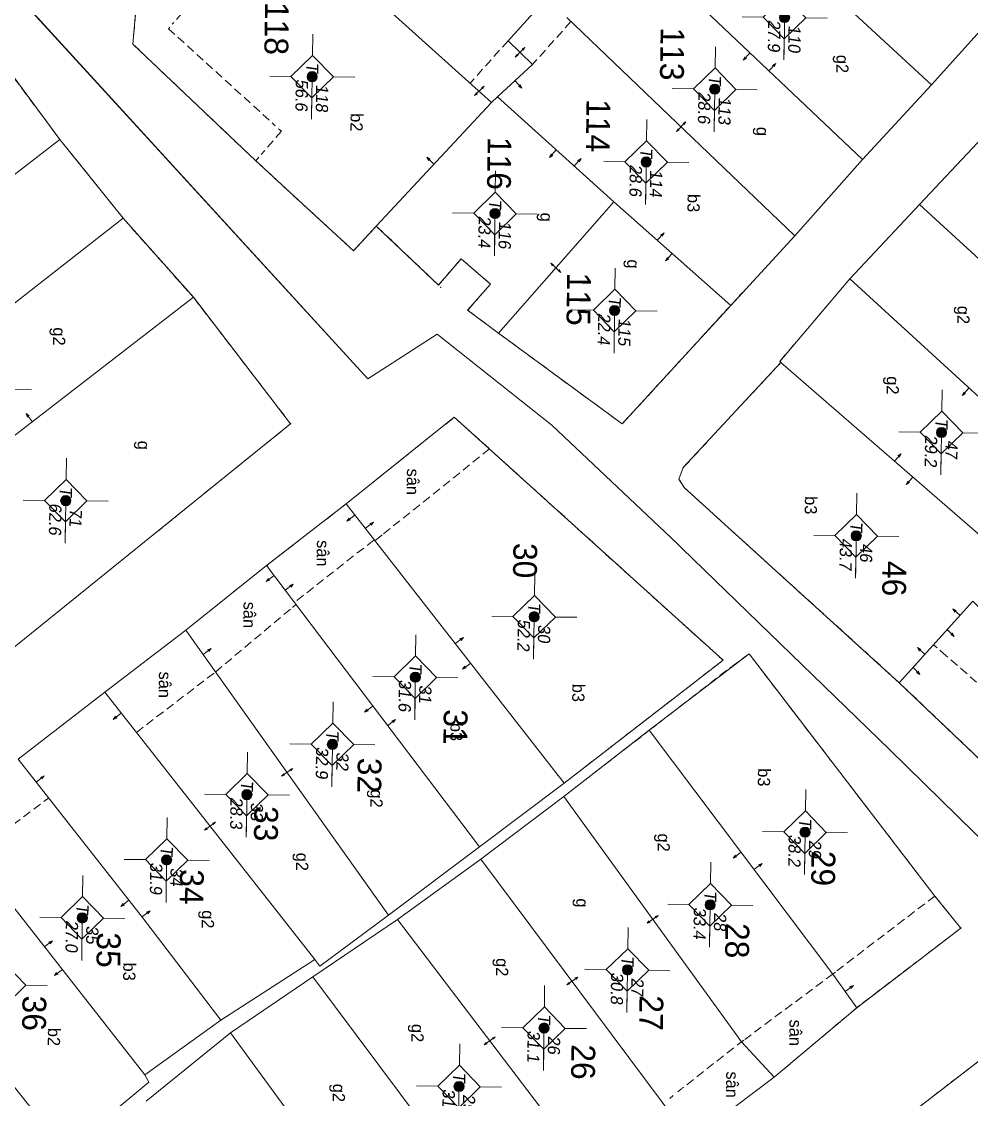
# Model space of a CAD drawing. Extents: x 601689 to 602595, y 1189742 to 1190763.
# Drawn here: x 602144.93 to 602172.86, y 1190385.37 to 1190417.07 of the extents above; entities that cross this region are included whole.
import ezdxf
from ezdxf.enums import TextEntityAlignment as Align

# ---------------------------------------------------------------- set-up
doc = ezdxf.new("R2010")
doc.units = 0
doc.header["$MEASUREMENT"] = 0
doc.linetypes.add('HIDDEN', pattern=[0.375, 0.25, -0.125])
for name, color, linetype in [('10', 250, 'Continuous'), ('11', 7, 'Continuous'), ('13', 7, 'Continuous'), ('14', 7, 'Continuous'), ('15', 7, 'Continuous'), ('16', 7, 'Continuous'), ('22', 7, 'Continuous'), ('53', 7, 'Continuous'), ('57', 7, 'Continuous')]:
    doc.layers.add(name, color=color, linetype=linetype)
doc.styles.add('TXT', font='vnshx.shx')

# ---------------------------------------------------------------- blocks, each defined once
blk = doc.blocks.new('NH3R')
at = {"layer": '16', "color": 7, "linetype": 'Continuous', "lineweight": 0}
for p, q in [((0, 0), (0.297, -0.005)), ((0.297, -0.005), (0.186, 0.031)), ((0.297, -0.005), (0.189, -0.033))]:
    blk.add_line(p, q, dxfattribs=at)
blk = doc.blocks.new('NH3')
at = {"layer": '16', "color": 7, "linetype": 'Continuous', "lineweight": 0}
for p, q in [((-0.199, -0.002), (-0.113, 0.021)), ((0.197, -0.012), (0.107, 0.015)), ((-0.199, -0.002), (0.197, -0.012)), ((-0.199, -0.002), (-0.116, -0.035)), ((0.197, -0.012), (0.104, -0.027))]:
    blk.add_line(p, q, dxfattribs=at)
blk = doc.blocks.new('*M1349134913491349')
at = {"layer": '13', "color": 3, "linetype": 'Continuous', "lineweight": 0}
blk.add_line((602434.679, 1189834.964), (602435.699, 1189834.964), dxfattribs=at)
at = {"layer": '13', "color": 3, "linetype": 'Continuous', "lineweight": 0, "style": 'TXT', "oblique": 7.6055}
for s, p in [('47', (602434.829, 1189835.264)), ('29.2', (602434.679, 1189834.664))]:
    blk.add_text(s, height=0.36, dxfattribs=at).set_placement(p, align=Align.MIDDLE_LEFT)
blk.add_text('T', height=0.36, dxfattribs=at).set_placement((602434.482, 1189834.964), align=Align.MIDDLE_RIGHT)
blk = doc.blocks.new('*M1356135613561356')
at = {"layer": '13', "color": 3, "linetype": 'Continuous', "lineweight": 0}
blk.add_line((602437.753, 1189832.502), (602438.773, 1189832.502), dxfattribs=at)
at = {"layer": '13', "color": 3, "linetype": 'Continuous', "lineweight": 0, "style": 'TXT', "oblique": 7.6055}
for s, p in [('46', (602437.903, 1189832.802)), ('43.7', (602437.753, 1189832.202))]:
    blk.add_text(s, height=0.36, dxfattribs=at).set_placement(p, align=Align.MIDDLE_LEFT)
blk.add_text('T', height=0.36, dxfattribs=at).set_placement((602437.556, 1189832.502), align=Align.MIDDLE_RIGHT)
blk = doc.blocks.new('*M1361136113611361')
at = {"layer": '13', "color": 3, "linetype": 'Continuous', "lineweight": 0}
blk.add_line((602422.54, 1189830.174), (602423.56, 1189830.174), dxfattribs=at)
at = {"layer": '13', "color": 3, "linetype": 'Continuous', "lineweight": 0, "style": 'TXT', "oblique": 7.6055}
for s, p in [('110', (602422.69, 1189830.474)), ('27.9', (602422.54, 1189829.874))]:
    blk.add_text(s, height=0.36, dxfattribs=at).set_placement(p, align=Align.MIDDLE_LEFT)
blk.add_text('T', height=0.36, dxfattribs=at).set_placement((602422.343, 1189830.174), align=Align.MIDDLE_RIGHT)
blk = doc.blocks.new('*M1365136513651365')
at = {"layer": '13', "color": 3, "linetype": 'Continuous', "lineweight": 0}
blk.add_line((602424.682, 1189828.151), (602425.702, 1189828.151), dxfattribs=at)
at = {"layer": '13', "color": 3, "linetype": 'Continuous', "lineweight": 0, "style": 'TXT', "oblique": 7.6055}
blk.add_text('T', height=0.36, dxfattribs=at).set_placement((602424.485, 1189828.151), align=Align.MIDDLE_RIGHT)
for s, p in [('113', (602424.832, 1189828.451)), ('28.6', (602424.682, 1189827.851))]:
    blk.add_text(s, height=0.36, dxfattribs=at).set_placement(p, align=Align.MIDDLE_LEFT)
blk = doc.blocks.new('*M1368136813681368')
at = {"layer": '13', "color": 3, "linetype": 'Continuous', "lineweight": 0}
blk.add_line((602426.851, 1189826.168), (602427.871, 1189826.168), dxfattribs=at)
at = {"layer": '13', "color": 3, "linetype": 'Continuous', "lineweight": 0, "style": 'TXT', "oblique": 7.6055}
for s, p in [('114', (602427.001, 1189826.468)), ('28.6', (602426.851, 1189825.868))]:
    blk.add_text(s, height=0.36, dxfattribs=at).set_placement(p, align=Align.MIDDLE_LEFT)
blk.add_text('T', height=0.36, dxfattribs=at).set_placement((602426.654, 1189826.168), align=Align.MIDDLE_RIGHT)
blk = doc.blocks.new('*M1369136913691369')
at = {"layer": '13', "color": 3, "linetype": 'Continuous', "lineweight": 0}
blk.add_line((602431.232, 1189825.302), (602432.252, 1189825.302), dxfattribs=at)
at = {"layer": '13', "color": 3, "linetype": 'Continuous', "lineweight": 0, "style": 'TXT', "oblique": 7.6055}
blk.add_text('T', height=0.36, dxfattribs=at).set_placement((602431.035, 1189825.302), align=Align.MIDDLE_RIGHT)
for s, p in [('115', (602431.382, 1189825.602)), ('22.4', (602431.232, 1189825.002))]:
    blk.add_text(s, height=0.36, dxfattribs=at).set_placement(p, align=Align.MIDDLE_LEFT)
blk = doc.blocks.new('*M1376137613761376')
at = {"layer": '13', "color": 3, "linetype": 'Continuous', "lineweight": 0}
blk.add_line((602428.428, 1189821.744), (602429.448, 1189821.744), dxfattribs=at)
at = {"layer": '13', "color": 3, "linetype": 'Continuous', "lineweight": 0, "style": 'TXT', "oblique": 7.6055}
for s, p in [('116', (602428.578, 1189822.044)), ('23.4', (602428.428, 1189821.444))]:
    blk.add_text(s, height=0.36, dxfattribs=at).set_placement(p, align=Align.MIDDLE_LEFT)
blk.add_text('T', height=0.36, dxfattribs=at).set_placement((602428.231, 1189821.744), align=Align.MIDDLE_RIGHT)
blk = doc.blocks.new('*M1386138613861386')
at = {"layer": '13', "color": 3, "linetype": 'Continuous', "lineweight": 0}
blk.add_line((602424.485, 1189816.311), (602425.505, 1189816.311), dxfattribs=at)
at = {"layer": '13', "color": 3, "linetype": 'Continuous', "lineweight": 0, "style": 'TXT', "oblique": 7.6055}
for s, p in [('118', (602424.635, 1189816.611)), ('56.6', (602424.485, 1189816.011))]:
    blk.add_text(s, height=0.36, dxfattribs=at).set_placement(p, align=Align.MIDDLE_LEFT)
blk.add_text('T', height=0.36, dxfattribs=at).set_placement((602424.288, 1189816.311), align=Align.MIDDLE_RIGHT)
blk = doc.blocks.new('CENTRD')
at = {"layer": '11', "linetype": 'Continuous', "lineweight": 0}
h = blk.add_hatch(color=2, dxfattribs=at)
edge = h.paths.add_edge_path()
edge.add_arc((0, 0), 0.15, 0, 360)
at = {"layer": '11', "color": 2, "linetype": 'Continuous', "lineweight": 0}
for p, q in [((0, 1.25), (0, 0.625)), ((0, 0.625), (-0.625, 0)), ((0.625, 0), (0, 0.625)), ((-0.625, 0), (-1.25, 0)), ((-0.625, 0), (0, -0.625)), ((0, -0.625), (0.625, 0)), ((1.25, 0), (0.625, 0)), ((0, -0.625), (0, -1.25))]:
    blk.add_line(p, q, dxfattribs=at)
blk.add_circle((0, 0), 0.15, dxfattribs=at)
blk = doc.blocks.new('*M1421142114211421')
at = {"layer": '13', "color": 3, "linetype": 'Continuous', "lineweight": 0}
blk.add_line((602446.49, 1189831.124), (602447.51, 1189831.124), dxfattribs=at)
at = {"layer": '13', "color": 3, "linetype": 'Continuous', "lineweight": 0, "style": 'TXT', "oblique": 7.6055}
for s, p in [('29', (602446.64, 1189831.424)), ('38.2', (602446.49, 1189830.824))]:
    blk.add_text(s, height=0.36, dxfattribs=at).set_placement(p, align=Align.MIDDLE_LEFT)
blk.add_text('T', height=0.36, dxfattribs=at).set_placement((602446.293, 1189831.124), align=Align.MIDDLE_RIGHT)
blk = doc.blocks.new('*M1424142414241424')
at = {"layer": '13', "color": 3, "linetype": 'Continuous', "lineweight": 0}
blk.add_line((602448.666, 1189828.366), (602449.686, 1189828.366), dxfattribs=at)
at = {"layer": '13', "color": 3, "linetype": 'Continuous', "lineweight": 0, "style": 'TXT', "oblique": 7.6055}
for s, p in [('28', (602448.816, 1189828.666)), ('33.4', (602448.666, 1189828.066))]:
    blk.add_text(s, height=0.36, dxfattribs=at).set_placement(p, align=Align.MIDDLE_LEFT)
blk.add_text('T', height=0.36, dxfattribs=at).set_placement((602448.469, 1189828.366), align=Align.MIDDLE_RIGHT)
blk = doc.blocks.new('*M1426142614261426')
at = {"layer": '13', "color": 3, "linetype": 'Continuous', "lineweight": 0}
blk.add_line((602450.617, 1189825.962), (602451.637, 1189825.962), dxfattribs=at)
at = {"layer": '13', "color": 3, "linetype": 'Continuous', "lineweight": 0, "style": 'TXT', "oblique": 7.6055}
for s, p in [('27', (602450.767, 1189826.262)), ('30.8', (602450.617, 1189825.662))]:
    blk.add_text(s, height=0.36, dxfattribs=at).set_placement(p, align=Align.MIDDLE_LEFT)
blk.add_text('T', height=0.36, dxfattribs=at).set_placement((602450.42, 1189825.962), align=Align.MIDDLE_RIGHT)
blk = doc.blocks.new('*M1430143014301430')
at = {"layer": '13', "color": 3, "linetype": 'Continuous', "lineweight": 0}
blk.add_line((602452.362, 1189823.534), (602453.382, 1189823.534), dxfattribs=at)
at = {"layer": '13', "color": 3, "linetype": 'Continuous', "lineweight": 0, "style": 'TXT', "oblique": 7.6055}
for s, p in [('26', (602452.512, 1189823.834)), ('31.1', (602452.362, 1189823.234))]:
    blk.add_text(s, height=0.36, dxfattribs=at).set_placement(p, align=Align.MIDDLE_LEFT)
blk.add_text('T', height=0.36, dxfattribs=at).set_placement((602452.165, 1189823.534), align=Align.MIDDLE_RIGHT)
blk = doc.blocks.new('*M1431143114311431')
at = {"layer": '13', "color": 3, "linetype": 'Continuous', "lineweight": 0}
blk.add_line((602440.27, 1189823.068), (602441.29, 1189823.068), dxfattribs=at)
at = {"layer": '13', "color": 3, "linetype": 'Continuous', "lineweight": 0, "style": 'TXT', "oblique": 7.6055}
for s, p in [('30', (602440.42, 1189823.368)), ('52.2', (602440.27, 1189822.768))]:
    blk.add_text(s, height=0.36, dxfattribs=at).set_placement(p, align=Align.MIDDLE_LEFT)
blk.add_text('T', height=0.36, dxfattribs=at).set_placement((602440.073, 1189823.068), align=Align.MIDDLE_RIGHT)
blk = doc.blocks.new('*M1433143314331433')
at = {"layer": '13', "color": 3, "linetype": 'Continuous', "lineweight": 0}
blk.add_line((602454.116, 1189821.06), (602455.136, 1189821.06), dxfattribs=at)
at = {"layer": '13', "color": 3, "linetype": 'Continuous', "lineweight": 0, "style": 'TXT', "oblique": 7.6055}
for s, p in [('25', (602454.266, 1189821.36)), ('31.2', (602454.116, 1189820.76))]:
    blk.add_text(s, height=0.36, dxfattribs=at).set_placement(p, align=Align.MIDDLE_LEFT)
blk.add_text('T', height=0.36, dxfattribs=at).set_placement((602453.919, 1189821.06), align=Align.MIDDLE_RIGHT)
blk = doc.blocks.new('*M1435143514351435')
at = {"layer": '13', "color": 3, "linetype": 'Continuous', "lineweight": 0}
blk.add_line((602442.099, 1189819.601), (602443.119, 1189819.601), dxfattribs=at)
at = {"layer": '13', "color": 3, "linetype": 'Continuous', "lineweight": 0, "style": 'TXT', "oblique": 7.6055}
for s, p in [('31', (602442.249, 1189819.901)), ('31.6', (602442.099, 1189819.301))]:
    blk.add_text(s, height=0.36, dxfattribs=at).set_placement(p, align=Align.MIDDLE_LEFT)
blk.add_text('T', height=0.36, dxfattribs=at).set_placement((602441.902, 1189819.601), align=Align.MIDDLE_RIGHT)
blk = doc.blocks.new('*M1438143814381438')
at = {"layer": '13', "color": 3, "linetype": 'Continuous', "lineweight": 0}
blk.add_line((602444.11, 1189817.192), (602445.13, 1189817.192), dxfattribs=at)
at = {"layer": '13', "color": 3, "linetype": 'Continuous', "lineweight": 0, "style": 'TXT', "oblique": 7.6055}
for s, p in [('32', (602444.26, 1189817.492)), ('32.9', (602444.11, 1189816.892))]:
    blk.add_text(s, height=0.36, dxfattribs=at).set_placement(p, align=Align.MIDDLE_LEFT)
blk.add_text('T', height=0.36, dxfattribs=at).set_placement((602443.913, 1189817.192), align=Align.MIDDLE_RIGHT)
blk = doc.blocks.new('*M1441144114411441')
at = {"layer": '13', "color": 3, "linetype": 'Continuous', "lineweight": 0}
blk.add_line((602445.625, 1189814.699), (602446.645, 1189814.699), dxfattribs=at)
at = {"layer": '13', "color": 3, "linetype": 'Continuous', "lineweight": 0, "style": 'TXT', "oblique": 7.6055}
for s, p in [('33', (602445.775, 1189814.999)), ('28.3', (602445.625, 1189814.399))]:
    blk.add_text(s, height=0.36, dxfattribs=at).set_placement(p, align=Align.MIDDLE_LEFT)
blk.add_text('T', height=0.36, dxfattribs=at).set_placement((602445.428, 1189814.699), align=Align.MIDDLE_RIGHT)
blk = doc.blocks.new('*M1446144614461446')
at = {"layer": '13', "color": 3, "linetype": 'Continuous', "lineweight": 0}
blk.add_line((602447.581, 1189812.366), (602448.601, 1189812.366), dxfattribs=at)
at = {"layer": '13', "color": 3, "linetype": 'Continuous', "lineweight": 0, "style": 'TXT', "oblique": 7.6055}
for s, p in [('34', (602447.731, 1189812.666)), ('31.9', (602447.581, 1189812.066))]:
    blk.add_text(s, height=0.36, dxfattribs=at).set_placement(p, align=Align.MIDDLE_LEFT)
blk.add_text('T', height=0.36, dxfattribs=at).set_placement((602447.384, 1189812.366), align=Align.MIDDLE_RIGHT)
blk = doc.blocks.new('*M1449144914491449')
at = {"layer": '13', "color": 3, "linetype": 'Continuous', "lineweight": 0}
blk.add_line((602449.32, 1189809.912), (602450.34, 1189809.912), dxfattribs=at)
at = {"layer": '13', "color": 3, "linetype": 'Continuous', "lineweight": 0, "style": 'TXT', "oblique": 7.6055}
for s, p in [('35', (602449.47, 1189810.212)), ('27.0', (602449.32, 1189809.612))]:
    blk.add_text(s, height=0.36, dxfattribs=at).set_placement(p, align=Align.MIDDLE_LEFT)
blk.add_text('T', height=0.36, dxfattribs=at).set_placement((602449.123, 1189809.912), align=Align.MIDDLE_RIGHT)
blk = doc.blocks.new('*M1450145014501450')
at = {"layer": '13', "color": 3, "linetype": 'Continuous', "lineweight": 0}
blk.add_line((602437.058, 1189809.247), (602438.078, 1189809.247), dxfattribs=at)
at = {"layer": '13', "color": 3, "linetype": 'Continuous', "lineweight": 0, "style": 'TXT', "oblique": 7.6055}
for s, p in [('71', (602437.208, 1189809.547)), ('62.6', (602437.058, 1189808.947))]:
    blk.add_text(s, height=0.36, dxfattribs=at).set_placement(p, align=Align.MIDDLE_LEFT)
blk.add_text('T', height=0.36, dxfattribs=at).set_placement((602436.861, 1189809.247), align=Align.MIDDLE_RIGHT)

msp = doc.modelspace()

# ---------------------------------------------------------------- linework, layer by layer
at = {"layer": '10', "color": 7, "linetype": 'Continuous', "lineweight": 0}
for p, q in [((602151.497, 1190421.229), (602158.748, 1190414.69)), ((602164.99, 1190421.384), (602171.686, 1190415.212)), ((602169.656, 1190413.01), (602163.041, 1190419.281)), ((602171.686, 1190415.212), (602173.758, 1190417.525)), ((602167.665, 1190410.767), (602160.963, 1190417.189)), ((602144.256, 1190416.019), (602146.053, 1190413.603)), ((602171.686, 1190415.212), (602169.656, 1190413.01)), ((602158.921, 1190414.858), (602158.748, 1190414.69)), ((602162.338, 1190411.771), (602158.921, 1190414.858)), ((602155.358, 1190411.056), (602158.748, 1190414.69)), ((602171.328, 1190411.687), (602173.347, 1190413.839)), ((602136.724, 1190406.411), (602146.053, 1190413.603)), ((602146.053, 1190413.603), (602147.912, 1190411.288)), ((602167.665, 1190410.767), (602169.656, 1190413.01)), ((602162.338, 1190411.771), (602158.946, 1190407.907)), ((602165.777, 1190408.723), (602162.338, 1190411.771)), ((602169.278, 1190409.505), (602171.328, 1190411.687)), ((602171.328, 1190411.687), (602177.885, 1190405.686)), ((602147.912, 1190411.288), (602149.979, 1190408.96)), ((602165.777, 1190408.723), (602167.665, 1190410.767)), ((602169.278, 1190409.505), (602176.29, 1190403.078)), ((602149.979, 1190408.96), (602140.509, 1190401.64)), ((602167.254, 1190407.043), (602173.924, 1190401.241)), ((602152.132, 1190401.07), (602154.476, 1190402.888)), ((602154.476, 1190402.888), (602160.884, 1190394.669)), ((602152.132, 1190401.07), (602149.755, 1190399.172)), ((602152.132, 1190401.07), (602158.388, 1190392.803)), ((602149.755, 1190399.172), (602147.38, 1190397.344)), ((602149.755, 1190399.172), (602155.721, 1190390.79)), ((602147.38, 1190397.344), (602144.833, 1190395.379)), ((602153.552, 1190389.48), (602147.38, 1190397.344)), ((602160.869, 1190394.279), (602163.385, 1190396.225)), ((602160.884, 1190394.669), (602158.388, 1190392.803)), ((602160.869, 1190394.279), (602158.433, 1190392.433)), ((602142.639, 1190393.64), (602148.556, 1190386.088)), ((602155.721, 1190390.79), (602158.388, 1190392.803)), ((602155.979, 1190390.657), (602158.433, 1190392.433)), ((602164.6, 1190384.178), (602158.433, 1190392.433)), ((602155.979, 1190390.657), (602153.495, 1190388.971)), ((602153.552, 1190389.48), (602150.787, 1190387.698)), ((602153.495, 1190388.971), (602151.073, 1190387.324)), ((602159.683, 1190380.695), (602153.495, 1190388.971)), ((602169.484, 1190388.061), (602167.056, 1190386.025)), ((602148.556, 1190386.088), (602150.787, 1190387.698)), ((602151.073, 1190387.324), (602148.595, 1190385.318)), ((602157.522, 1190378.505), (602151.073, 1190387.324)), ((602173.659, 1190386.954), (602171.293, 1190385.126)), ((602167.056, 1190386.025), (602164.6, 1190384.178))]:
    msp.add_line(p, q, dxfattribs=at)
for points in [[(602151.497, 1190421.229), (602148.308, 1190417.653), (602148.201, 1190416.405), (602151.814, 1190412.975), (602154.688, 1190410.326), (602155.358, 1190411.056)], [(602158.921, 1190414.858), (602159.953, 1190415.804), (602159.233, 1190416.503), (602160.34, 1190417.738)], [(602147.912, 1190411.288), (602138.571, 1190403.986), (602137.951, 1190403.364)], [(602158.946, 1190407.907), (602158.044, 1190408.579), (602158.715, 1190409.35), (602157.855, 1190410.092), (602157.185, 1190409.321), (602155.358, 1190411.056)], [(602167.254, 1190407.043), (602167.224, 1190407.073), (602169.278, 1190409.505)], [(602149.979, 1190408.96), (602152.838, 1190405.24), (602142.857, 1190397.177), (602142.935, 1190397.046)], [(602158.946, 1190407.907), (602162.589, 1190405.236), (602165.777, 1190408.723)], [(602170.735, 1190397.624), (602164.413, 1190403.362), (602164.257, 1190403.614), (602164.382, 1190403.952), (602167.254, 1190407.043)], [(602154.476, 1190402.888), (602157.652, 1190405.434), (602165.554, 1190398.286), (602160.884, 1190394.669)], [(602170.735, 1190397.624), (602172.898, 1190400.025), (602173.579, 1190399.345), (602174.685, 1190400.5), (602173.924, 1190401.241)], [(602163.385, 1190396.225), (602166.316, 1190398.476), (602171.779, 1190391.35), (602172.546, 1190390.409), (602169.484, 1190388.061)], [(602183.207, 1190397.003), (602179.469, 1190392.754), (602177.763, 1190390.928), (602170.735, 1190397.624)], [(602169.484, 1190388.061), (602168.777, 1190389.051), (602163.385, 1190396.225)], [(602144.833, 1190395.379), (602148.479, 1190390.72), (602150.787, 1190387.698)], [(602167.056, 1190386.025), (602166.1, 1190387.068), (602160.869, 1190394.279)], [(602146.215, 1190383.84), (602144.681, 1190385.781), (602140.194, 1190391.813)], [(602155.721, 1190390.79), (602153.7, 1190389.288), (602153.552, 1190389.48)], [(602162.087, 1190382.492), (602161.401, 1190383.531), (602155.979, 1190390.657)], [(602148.556, 1190386.088), (602148.673, 1190385.876), (602146.215, 1190383.84)]]:
    msp.add_lwpolyline(points, dxfattribs=at)
at = {"layer": '14', "color": 6, "linetype": 'HIDDEN', "lineweight": 0}
for p, q in [((602152.367, 1190420.427), (602149.359, 1190416.989)), ((602161.081, 1190417.068), (602159.953, 1190415.804)), ((602159.233, 1190416.503), (602158.32, 1190415.485)), ((602158.238, 1190415.387), (602158.116, 1190415.258)), ((602151.906, 1190413.083), (602151.814, 1190412.975)), ((602158.688, 1190404.5), (602155.534, 1190401.974)), ((602155.282, 1190401.816), (602152.966, 1190399.999)), ((602155.453, 1190401.905), (602155.322, 1190401.807)), ((602155.534, 1190401.974), (602155.453, 1190401.905)), ((602152.894, 1190399.84), (602152.995, 1190399.928)), ((602150.628, 1190397.94), (602152.894, 1190399.84)), ((602171.849, 1190398.649), (602171.74, 1190398.741)), ((602172.116, 1190398.415), (602171.928, 1190398.578)), ((602178.392, 1190392.97), (602172.126, 1190398.405)), ((602148.304, 1190396.162), (602150.628, 1190397.94)), ((602145.586, 1190394.129), (602145.727, 1190394.237)), ((602143.484, 1190392.557), (602145.586, 1190394.129)), ((602171.779, 1190391.35), (602168.858, 1190389.12)), ((602166.16, 1190387.117), (602164.361, 1190385.702)), ((602164.341, 1190385.692), (602164.219, 1190385.594)), ((602164.088, 1190385.485), (602163.987, 1190385.396))]:
    msp.add_line(p, q, dxfattribs=at)
for points in [[(602149.288, 1190416.9), (602149.248, 1190416.86), (602152.388, 1190414.007)], [(602152.487, 1190413.916), (602152.566, 1190413.845), (602151.977, 1190413.162)], [(602168.858, 1190389.11), (602168.787, 1190389.061), (602166.191, 1190387.136)]]:
    msp.add_lwpolyline(points, dxfattribs=at)
at = {"layer": '22', "color": 7, "linetype": 'HIDDEN', "lineweight": 0}
for p, q in [((602148.308, 1190417.653), (602148.201, 1190416.405)), ((602148.201, 1190416.405), (602151.814, 1190412.975)), ((602144.256, 1190416.019), (602146.053, 1190413.603)), ((602146.053, 1190413.603), (602147.912, 1190411.288)), ((602151.814, 1190412.975), (602154.688, 1190410.326)), ((602147.912, 1190411.288), (602149.979, 1190408.96)), ((602154.688, 1190410.326), (602155.358, 1190411.056)), ((602155.358, 1190411.056), (602157.185, 1190409.321)), ((602157.855, 1190410.092), (602157.185, 1190409.321)), ((602158.715, 1190409.35), (602157.855, 1190410.092)), ((602158.715, 1190409.35), (602158.044, 1190408.579)), ((602165.777, 1190408.723), (602166.122, 1190409.099)), ((602149.979, 1190408.96), (602152.838, 1190405.24)), ((602158.044, 1190408.579), (602158.946, 1190407.907)), ((602162.589, 1190405.236), (602165.777, 1190408.723)), ((602158.946, 1190407.907), (602162.589, 1190405.236)), ((602167.224, 1190407.073), (602167.702, 1190407.646)), ((602164.382, 1190403.952), (602167.254, 1190407.043)), ((602167.254, 1190407.043), (602167.224, 1190407.073)), ((602154.476, 1190402.888), (602157.652, 1190405.434)), ((602157.652, 1190405.434), (602165.554, 1190398.286)), ((602152.838, 1190405.24), (602148.935, 1190402.083)), ((602164.257, 1190403.614), (602164.382, 1190403.952)), ((602164.413, 1190403.362), (602164.257, 1190403.614)), ((602170.735, 1190397.624), (602164.413, 1190403.362)), ((602152.132, 1190401.07), (602154.476, 1190402.888)), ((602152.132, 1190401.07), (602151.17, 1190400.303)), ((602166.316, 1190398.476), (602165.781, 1190398.082)), ((602166.316, 1190398.476), (602171.779, 1190391.35)), ((602163.199, 1190396.468), (602165.554, 1190398.286)), ((602163.385, 1190396.225), (602165.781, 1190398.082)), ((602161.501, 1190395.151), (602163.199, 1190396.468)), ((602161.758, 1190394.967), (602163.385, 1190396.225)), ((602171.779, 1190391.35), (602172.546, 1190390.409)), ((602173.659, 1190386.954), (602171.293, 1190385.126))]:
    msp.add_line(p, q, dxfattribs=at)
for points in [[(602179.469, 1190392.754), (602177.783, 1190390.947), (602177.763, 1190390.928), (602170.735, 1190397.624)], [(602172.546, 1190390.409), (602169.524, 1190388.101), (602167.339, 1190386.26)]]:
    msp.add_lwpolyline(points, dxfattribs=at)
for p in [(602147.912, 1190411.288), (602157.254, 1190409.25), (602167.224, 1190407.073), (602167.254, 1190407.043), (602152.819, 1190405.26), (602152.838, 1190405.24), (602164.382, 1190403.952), (602164.413, 1190403.362), (602152.162, 1190401.089), (602165.781, 1190398.082), (602171.779, 1190391.35), (602172.546, 1190390.409)]:
    msp.add_point(p, dxfattribs=at)
at = {"layer": '57', "color": 172, "linetype": 'Continuous', "lineweight": 0}
for points in [[(602141.412, 1190421.548), (602155.107, 1190406.559), (602157.145, 1190407.872), (602160.518, 1190405.195), (602164.2, 1190401.715), (602164.348, 1190401.572), (602170.448, 1190395.658), (602176.467, 1190389.755)], [(602141.549, 1190421.386), (602155.107, 1190406.559), (602157.145, 1190407.872), (602160.518, 1190405.195), (602164.2, 1190401.715)], [(602164.348, 1190401.572), (602170.448, 1190395.658), (602176.467, 1190389.755)]]:
    msp.add_lwpolyline(points, dxfattribs=at)

# ---------------------------------------------------------------- block references
at = {"layer": '11', "color": 2, "linetype": 'Continuous', "lineweight": 0, "rotation": 269.1680420500809}
for p in [(602167.362, 1190417.191), (602153.473, 1190415.448), (602165.308, 1190415.079), (602163.294, 1190412.939), (602158.848, 1190411.426), (602162.365, 1190408.571), (602143.966, 1190406.259), (602171.976, 1190404.984), (602146.227, 1190402.979), (602169.469, 1190401.946), (602160, 1190399.566), (602156.506, 1190397.788), (602154.068, 1190395.812), (602151.554, 1190394.333), (602167.964, 1190393.23), (602149.193, 1190392.412), (602165.175, 1190391.094), (602146.714, 1190390.708), (602162.743, 1190389.178), (602144.432, 1190388.735), (602160.29, 1190387.469), (602157.791, 1190385.751)]:
    msp.add_blockref('CENTRD', p, dxfattribs=at)
at = {"layer": '13', "color": 3, "linetype": 'Continuous', "lineweight": 0, "rotation": 269.1680420500809}
for name in ['*M1361136113611361', '*M1386138613861386', '*M1365136513651365', '*M1368136813681368', '*M1376137613761376', '*M1369136913691369', '*M1349134913491349', '*M1450145014501450', '*M1356135613561356', '*M1431143114311431', '*M1435143514351435', '*M1438143814381438', '*M1441144114411441', '*M1421142114211421', '*M1446144614461446', '*M1424142414241424', '*M1449144914491449', '*M1426142614261426', '*M1430143014301430', '*M1433143314331433']:
    msp.add_blockref(name, (-578790.27, 1810052.359), dxfattribs=at)
at = {"layer": '16', "color": 7, "linetype": 'Continuous', "lineweight": 0}
for name, p, rotation in [('NH3', (602159.588, 1190416.158), 225.8277231485324), ('NH3R', (602166.901, 1190415.618), 47.31949122250485), ('NH3', (602158.393, 1190415.024), 225.8277231485324), ('NH3', (602164.318, 1190413.983), 46.22373939646271), ('NH3R', (602157.054, 1190412.873), 136.9790640162521), ('NH3R', (602161.173, 1190412.827), 47.31949122250485), ('NH3R', (602163.613, 1190410.643), 47.31949122250485), ('NH3R', (602164.057, 1190410.247), 228.4538560495987), ('NH3R', (602145.238, 1190405.304), 127.7012213932769), ('NH3R', (602154.731, 1190402.554), 217.1219783986726), ('NH3R', (602152.357, 1190400.777), 217.1219783986726), ('NH3R', (602150.265, 1190398.456), 38.08044186682123), ('NH3R', (602158.133, 1190398.197), 217.1219783986726), ('NH3R', (602147.861, 1190396.728), 218.3074953910172), ('NH3R', (602155.255, 1190396.937), 217.1219783986726), ('NH3R', (602145.353, 1190394.703), 38.08044186682123), ('NH3', (602150.466, 1190393.412), 38.12844371323622), ('NH3R', (602166.087, 1190392.638), 216.9219523239676), ('NH3R', (602148.086, 1190391.225), 218.0430654051597), ('NH3R', (602148.469, 1190390.74), 38.08044186682123), ('NH3R', (602145.597, 1190389.859), 38.08044186682123), ('NH3R', (602146.128, 1190389.192), 218.3074953910172), ('NH3', (602161.124, 1190388.846), 216.8740283829644)]:
    msp.add_blockref(name, p, dxfattribs=dict(at, rotation=rotation))
for name, p, xscale, yscale, rotation in [('NH3R', (602166.349, 1190416.146), 0.999998863599828, 0.999998863599828, 226.5261986147908), ('NH3R', (602159.437, 1190415.33), 1.000001614012587, 1.000001614012587, 312.4785434576538), ('NH3R', (602160.649, 1190413.293), 1.000001451880691, 1.000001451880691, 227.8766514985866), ('NH3', (602160.642, 1190409.833), 1.000001673372759, 1.000001673372759, 318.7083460094349), ('NH3R', (602172.784, 1190406.286), 1.000001604547483, 1.000001604547483, 227.4988079610002), ('NH3R', (602170.594, 1190404.137), 0.9999983148499442, 0.9999983148499442, 48.9835896416508), ('NH3R', (602171.137, 1190403.669), 1.000001604547483, 1.000001604547483, 227.4988079610002), ('NH3R', (602155.036, 1190402.17), 0.9999988721216958, 0.9999988721216958, 37.93868710286718), ('NH3R', (602152.681, 1190400.342), 0.9999988721216958, 0.9999988721216958, 37.93868710286718), ('NH3R', (602172.522, 1190399.6), 0.999998330364956, 0.999998330364956, 138.0282988993692), ('NH3R', (602157.68, 1190398.774), 0.9999988721216958, 0.9999988721216958, 37.93868710286718), ('NH3R', (602172.136, 1190399.195), 1.000001604851062, 1.000001604851062, 316.2424249319363), ('NH3R', (602171.487, 1190398.455), 0.999998330364956, 0.999998330364956, 138.0282988993692), ('NH3R', (602171.131, 1190398.079), 1.000001604851062, 1.000001604851062, 316.2424249319363), ('NH3R', (602155.687, 1190396.361), 0.9999988721216958, 0.9999988721216958, 37.93868710286718), ('NH3', (602152.737, 1190394.981), 1.000002106761546, 1.000002106761546, 215.4359650852884), ('NH3R', (602166.459, 1190392.133), 1.000001152249951, 1.000001152249951, 35.9509614247739), ('NH3', (602163.479, 1190390.674), 1.000001152249951, 1.000001152249951, 35.9509614247739), ('NH3R', (602169.141, 1190388.546), 1.000001152249951, 1.000001152249951, 35.9509614247739), ('NH3', (602158.689, 1190387.099), 0.9999971442519076, 0.9999971442519076, 37.27419876686669)]:
    msp.add_blockref(name, p, dxfattribs=dict(at, xscale=xscale, yscale=yscale, rotation=rotation))

# ---------------------------------------------------------------- texts
at = {"layer": '15', "color": 7, "linetype": 'Continuous', "lineweight": 0, "style": 'TXT'}
for s, p in [('g2', (602169.067, 1190416.089)), ('b2', (602154.784, 1190414.374)), ('g', (602166.718, 1190413.971)), ('b3', (602164.692, 1190411.998)), ('g', (602160.364, 1190411.448)), ('g', (602162.915, 1190410.072)), ('g2', (602172.627, 1190408.709)), ('g2', (602146.037, 1190408.074)), ('g2', (602170.548, 1190406.637)), ('g', (602148.522, 1190404.74)), ('s%%169n', (602156.44, 1190403.921)), ('b3', (602168.14, 1190403.111)), ('s%%169n', (602153.792, 1190401.817)), ('s%%169n', (602151.636, 1190400.006)), ('s%%169n', (602149.148, 1190397.951)), ('b3', (602161.304, 1190397.593)), ('b3', (602157.718, 1190396.443)), ('b3', (602166.761, 1190395.109)), ('g2', (602155.371, 1190394.485)), ('g2', (602163.813, 1190393.19)), ('g2', (602153.185, 1190392.625)), ('g', (602161.417, 1190391.282)), ('g2', (602150.412, 1190390.933)), ('g2', (602159.063, 1190389.524)), ('b3', (602148.101, 1190389.394)), ('g2', (602156.576, 1190387.588)), ('s%%169n', (602167.688, 1190387.716)), ('b2', (602145.885, 1190387.475)), ('s%%169n', (602165.828, 1190386.192)), ('g2', (602154.263, 1190385.829))]:
    msp.add_text(s, height=0.36, rotation=269.2144, dxfattribs=at).set_placement(p, align=Align.MIDDLE_LEFT)
at = {"layer": '53', "color": 200, "linetype": 'Continuous', "lineweight": 0, "style": 'TXT'}
for s, p in [('118', (602152.438, 1190417.646)), ('113', (602164.069, 1190416.896)), ('114', (602161.89, 1190414.787)), ('116', (602158.984, 1190413.677)), ('115', (602161.32, 1190409.685)), (' 30', (602159.744, 1190401.996)), ('46', (602170.594, 1190401.207)), (' 31', (602157.697, 1190397.103)), (' 32', (602155.168, 1190395.677)), (' 33', (602152.128, 1190394.259)), (' 29', (602168.51, 1190392.944)), (' 34', (602149.942, 1190392.399)), (' 28', (602165.981, 1190390.819)), (' 35', (602147.496, 1190390.543)), (' 36', (602145.311, 1190388.683)), (' 27', (602163.452, 1190388.693)), (' 26', (602161.452, 1190387.251))]:
    msp.add_text(s, height=0.7, rotation=269.2144, dxfattribs=at).set_placement(p, align=Align.MIDDLE_LEFT)

doc.saveas('drawing.dxf')
